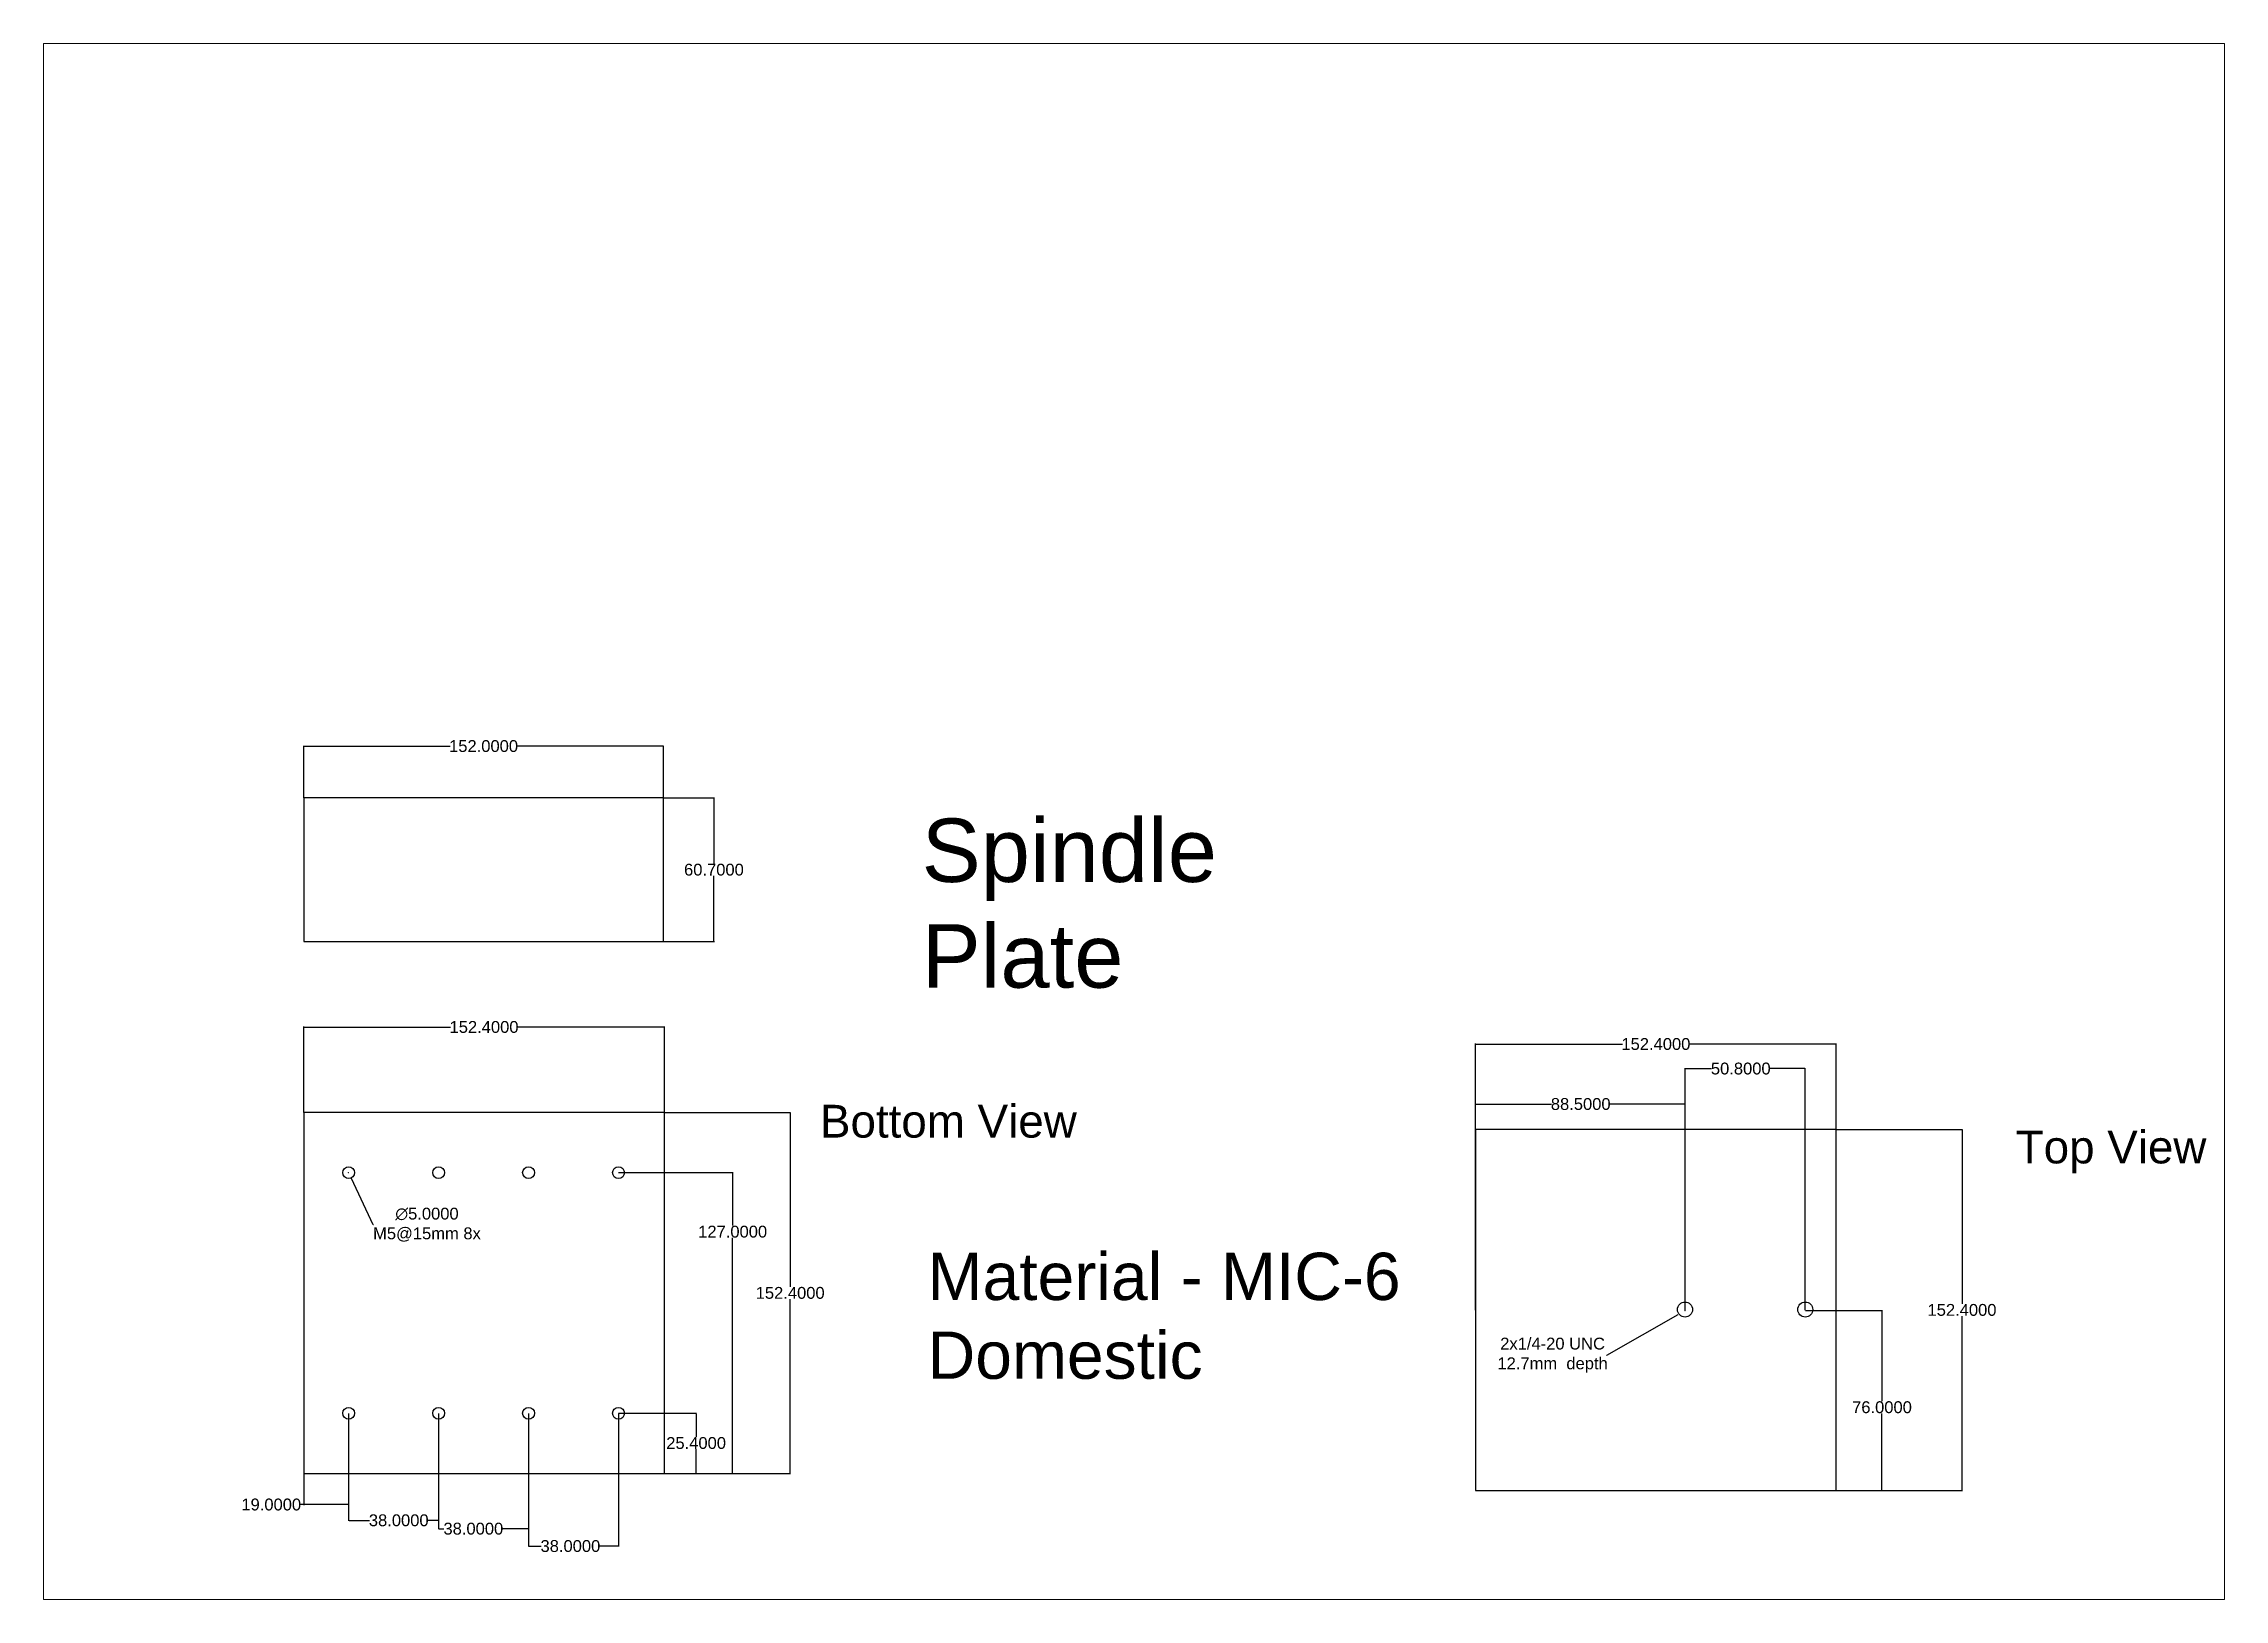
# Paper-space layout 'Spindle Plate' of a CAD drawing. Header units: inches. Extents: x 3.42 to 7.51, y 2.84 to 5.76.
# The model-space entities are those that its viewports show. They can reach past a viewport. Long polylines and large blocks are cut down to what shows.
import ezdxf

# ---------------------------------------------------------------- set-up
doc = ezdxf.new("R2010")
doc.units = ezdxf.units.IN
doc.header["$MEASUREMENT"] = 0
doc.header["$PDMODE"] = 96
doc.styles.get("Standard").update_dxf_attribs({"font": 'arial.ttf'})
doc.dimstyles.get("Standard").update_dxf_attribs({"dimtxt": 5, "dimasz": 0.18, "dimexe": 0.18, "dimexo": 0.0625, "dimgap": 0.09, "dimtad": 0, "dimtih": 1, "dimtoh": 1, "dimdec": 4, "dimzin": 0, "dimdsep": 46, "dimtxsty": 'Standard', "dimcen": 0.09, "dimadec": 0, "dimazin": 0, "dimtfac": 1, "dimtdec": 4, "dimtofl": 0, "dimtmove": 0, "dimatfit": 3, "dimfxl": 1, "dimtolj": 1, "dimtzin": 0, "dimlwd": 30, "dimarcsym": 0})

# ---------------------------------------------------------------- blocks, each defined once
blk = doc.blocks.new('*U60')
blk.add_circle((0, 0), 2.5)
blk = doc.blocks.new('*U61')
at = {"color": 0, "linetype": 'ByBlock', "lineweight": -2, "transparency": 16777216}
for p in [(769, 646), (807, 646), (845, 646), (883, 646)]:
    blk.add_blockref('*U60', p, dxfattribs=at)
blk = doc.blocks.new('*U62')
blk.add_circle((0, 0), 2.5)
blk = doc.blocks.new('*U63')
at = {"color": 0, "linetype": 'ByBlock', "lineweight": -2, "transparency": 16777216}
for p in [(769, 758), (807, 758), (845, 758), (883, 758)]:
    blk.add_blockref('*U62', p, dxfattribs=at)
blk = doc.blocks.new('*D66')
at = {"color": 0, "lineweight": -2, "transparency": 16777216}
for p, q in [((1073.95, 636.89), (1073.95, 598.21)), ((1054.95, 631.49), (1054.95, 598.21))]:
    blk.add_line(p, q, dxfattribs=at)
at = {"color": 0, "lineweight": 30, "transparency": 16777216}
for p, q in [((1054.95, 598.39), (1053.42, 598.39)), ((1073.77, 598.39), (1055.13, 598.39))]:
    blk.add_line(p, q, dxfattribs=at)
at = {"color": 0, "transparency": 16777216}
for points in [[(1055.13, 598.42), (1055.13, 598.36), (1054.95, 598.39)], [(1073.77, 598.42), (1073.77, 598.36), (1073.95, 598.39)]]:
    blk.add_solid(points, dxfattribs=at)
at = {"layer": 'Defpoints', "color": 0, "transparency": 16777216}
for p in [(1073.95, 636.95), (1054.95, 631.55), (1054.95, 598.39)]:
    blk.add_point(p, dxfattribs=at)
at = {"color": 0, "transparency": 16777216, "insert": (1041.25, 598.39), "char_height": 5, "attachment_point": 5}
blk.add_mtext('\\A1;19.0000', dxfattribs=at)
blk = doc.blocks.new('*D67')
at = {"color": 0, "lineweight": -2, "transparency": 16777216}
for p, q in [((1111.95, 636.89), (1111.95, 591.55)), ((1073.95, 631.55), (1073.95, 591.55))]:
    blk.add_line(p, q, dxfattribs=at)
at = {"color": 0, "lineweight": 30, "transparency": 16777216}
for p, q in [((1074.13, 591.73), (1082.71, 591.73)), ((1111.77, 591.73), (1107.51, 591.73))]:
    blk.add_line(p, q, dxfattribs=at)
at = {"color": 0, "transparency": 16777216}
for points in [[(1074.13, 591.76), (1074.13, 591.7), (1073.95, 591.73)], [(1111.77, 591.76), (1111.77, 591.7), (1111.95, 591.73)]]:
    blk.add_solid(points, dxfattribs=at)
at = {"layer": 'Defpoints', "color": 0, "transparency": 16777216}
for p in [(1111.95, 636.95), (1073.95, 631.61), (1111.95, 591.73)]:
    blk.add_point(p, dxfattribs=at)
at = {"color": 0, "transparency": 16777216, "insert": (1095.11, 591.73), "char_height": 5, "attachment_point": 5}
blk.add_mtext('\\A1;38.0000', dxfattribs=at)
blk = doc.blocks.new('*D68')
at = {"color": 0, "lineweight": -2, "transparency": 16777216}
for p, q in [((1111.95, 636.89), (1111.95, 588.02)), ((1149.95, 636.89), (1149.95, 588.02))]:
    blk.add_line(p, q, dxfattribs=at)
at = {"color": 0, "lineweight": 30, "transparency": 16777216}
for p, q in [((1112.13, 588.2), (1114.22, 588.2)), ((1149.77, 588.2), (1139.03, 588.2))]:
    blk.add_line(p, q, dxfattribs=at)
at = {"color": 0, "transparency": 16777216}
for points in [[(1112.13, 588.23), (1112.13, 588.17), (1111.95, 588.2)], [(1149.77, 588.23), (1149.77, 588.17), (1149.95, 588.2)]]:
    blk.add_solid(points, dxfattribs=at)
at = {"layer": 'Defpoints', "color": 0, "transparency": 16777216}
for p in [(1111.95, 636.95), (1149.95, 636.95), (1149.95, 588.2)]:
    blk.add_point(p, dxfattribs=at)
at = {"color": 0, "transparency": 16777216, "insert": (1126.63, 588.2), "char_height": 5, "attachment_point": 5}
blk.add_mtext('\\A1;38.0000', dxfattribs=at)
blk = doc.blocks.new('*D69')
at = {"color": 0, "lineweight": -2, "transparency": 16777216}
for p, q in [((1149.95, 636.89), (1149.95, 580.68)), ((1187.95, 636.89), (1187.95, 580.68))]:
    blk.add_line(p, q, dxfattribs=at)
at = {"color": 0, "lineweight": 30, "transparency": 16777216}
for p, q in [((1150.13, 580.86), (1155.23, 580.86)), ((1187.77, 580.86), (1180.03, 580.86))]:
    blk.add_line(p, q, dxfattribs=at)
at = {"color": 0, "transparency": 16777216}
for points in [[(1150.13, 580.89), (1150.13, 580.83), (1149.95, 580.86)], [(1187.77, 580.89), (1187.77, 580.83), (1187.95, 580.86)]]:
    blk.add_solid(points, dxfattribs=at)
at = {"layer": 'Defpoints', "color": 0, "transparency": 16777216}
for p in [(1149.95, 636.95), (1187.95, 636.95), (1187.95, 580.86)]:
    blk.add_point(p, dxfattribs=at)
at = {"color": 0, "transparency": 16777216, "insert": (1167.63, 580.86), "char_height": 5, "attachment_point": 5}
blk.add_mtext('\\A1;38.0000', dxfattribs=at)
blk = doc.blocks.new('*D70')
at = {"color": 0, "lineweight": -2, "transparency": 16777216}
for p, q in [((1188.02, 636.95), (1220.92, 636.95)), ((1188.02, 611.55), (1220.92, 611.55))]:
    blk.add_line(p, q, dxfattribs=at)
at = {"color": 0, "lineweight": 30, "transparency": 16777216}
for p, q in [((1220.74, 636.77), (1220.74, 627.01)), ((1220.74, 611.73), (1220.74, 621.72))]:
    blk.add_line(p, q, dxfattribs=at)
at = {"color": 0, "transparency": 16777216}
for points in [[(1220.71, 636.77), (1220.77, 636.77), (1220.74, 636.95)], [(1220.71, 611.73), (1220.77, 611.73), (1220.74, 611.55)]]:
    blk.add_solid(points, dxfattribs=at)
at = {"layer": 'Defpoints', "color": 0, "transparency": 16777216}
for p in [(1187.95, 636.95), (1187.95, 611.55), (1220.74, 611.55)]:
    blk.add_point(p, dxfattribs=at)
at = {"color": 0, "transparency": 16777216, "insert": (1220.74, 624.36), "char_height": 5, "attachment_point": 5}
blk.add_mtext('\\A1;25.4000', dxfattribs=at)
blk = doc.blocks.new('*D72')
at = {"color": 0, "lineweight": -2, "transparency": 16777216}
for p, q in [((1188.02, 738.55), (1236.36, 738.55)), ((1188.08, 611.55), (1236.36, 611.55))]:
    blk.add_line(p, q, dxfattribs=at)
at = {"color": 0, "lineweight": 30, "transparency": 16777216}
for p, q in [((1236.18, 738.37), (1236.18, 716.25)), ((1236.18, 611.73), (1236.18, 710.96))]:
    blk.add_line(p, q, dxfattribs=at)
at = {"color": 0, "transparency": 16777216}
for points in [[(1236.15, 738.37), (1236.21, 738.37), (1236.18, 738.55)], [(1236.15, 611.73), (1236.21, 611.73), (1236.18, 611.55)]]:
    blk.add_solid(points, dxfattribs=at)
at = {"layer": 'Defpoints', "color": 0, "transparency": 16777216}
for p in [(1187.95, 738.55), (1188.02, 611.55), (1236.18, 611.55)]:
    blk.add_point(p, dxfattribs=at)
at = {"color": 0, "transparency": 16777216, "insert": (1236.18, 713.61), "char_height": 5, "attachment_point": 5}
blk.add_mtext('\\A1;127.0000', dxfattribs=at)
blk = doc.blocks.new('*D105')
at = {"color": 0, "lineweight": -2, "transparency": 16777216}
for p, q in [((1207.02, 896.81), (1228.45, 896.81)), ((1207.02, 836.11), (1228.45, 836.11))]:
    blk.add_line(p, q, dxfattribs=at)
at = {"color": 0, "lineweight": 30, "transparency": 16777216}
for p, q in [((1228.27, 896.63), (1228.27, 869.1)), ((1228.27, 836.29), (1228.27, 863.82))]:
    blk.add_line(p, q, dxfattribs=at)
at = {"color": 0, "transparency": 16777216}
for points in [[(1228.24, 896.63), (1228.3, 896.63), (1228.27, 896.81)], [(1228.24, 836.29), (1228.3, 836.29), (1228.27, 836.11)]]:
    blk.add_solid(points, dxfattribs=at)
at = {"layer": 'Defpoints', "color": 0, "transparency": 16777216}
for p in [(1206.95, 896.81), (1206.95, 836.11), (1228.27, 836.11)]:
    blk.add_point(p, dxfattribs=at)
at = {"color": 0, "transparency": 16777216, "insert": (1228.27, 866.46), "char_height": 5, "attachment_point": 5}
blk.add_mtext('\\A1;60.7000', dxfattribs=at)
blk = doc.blocks.new('*D106')
at = {"color": 0, "lineweight": -2, "transparency": 16777216}
for p, q in [((1054.95, 896.87), (1054.95, 918.83)), ((1206.95, 896.87), (1206.95, 918.83))]:
    blk.add_line(p, q, dxfattribs=at)
at = {"color": 0, "lineweight": 30, "transparency": 16777216}
for p, q in [((1055.13, 918.65), (1116.84, 918.65)), ((1206.77, 918.65), (1145.06, 918.65))]:
    blk.add_line(p, q, dxfattribs=at)
at = {"color": 0, "transparency": 16777216}
for points in [[(1055.13, 918.68), (1055.13, 918.62), (1054.95, 918.65)], [(1206.77, 918.68), (1206.77, 918.62), (1206.95, 918.65)]]:
    blk.add_solid(points, dxfattribs=at)
at = {"layer": 'Defpoints', "color": 0, "transparency": 16777216}
for p in [(1054.95, 918.65), (1054.95, 896.81), (1206.95, 896.81)]:
    blk.add_point(p, dxfattribs=at)
at = {"color": 0, "transparency": 16777216, "insert": (1130.95, 918.65), "char_height": 5, "attachment_point": 5}
blk.add_mtext('\\A1;152.0000', dxfattribs=at)
blk = doc.blocks.new('*D114')
at = {"color": 0, "lineweight": -2, "transparency": 16777216}
for p, q in [((1073.86, 738.55), (1074.04, 738.55)), ((1073.95, 738.46), (1073.95, 738.64))]:
    blk.add_line(p, q, dxfattribs=at)
at = {"color": 0, "lineweight": 30, "transparency": 16777216}
for p, q in [((1084.3, 716.58), (1075.1, 736.12)), ((1084.48, 716.58), (1084.3, 716.58))]:
    blk.add_line(p, q, dxfattribs=at)
at = {"color": 0, "transparency": 16777216}
blk.add_solid([(1075.12, 736.14), (1075.07, 736.11), (1075.02, 736.29)], dxfattribs=at)
at = {"layer": 'Defpoints', "color": 0, "transparency": 16777216}
for p in [(1072.89, 740.81), (1075.02, 736.29)]:
    blk.add_point(p, dxfattribs=at)
at = {"color": 0, "transparency": 16777216, "insert": (1107.04, 716.58), "char_height": 5, "attachment_point": 5}
blk.add_mtext('\\A1;∅5.0000\\PM5@15mm 8x', dxfattribs=at)
blk = doc.blocks.new('*D130')
at = {"color": 0, "lineweight": -2, "transparency": 16777216}
for p, q in [((1054.95, 764.01), (1054.95, 800.22)), ((1207.35, 764.01), (1207.35, 800.22))]:
    blk.add_line(p, q, dxfattribs=at)
at = {"color": 0, "lineweight": 30, "transparency": 16777216}
for p, q in [((1055.13, 800.04), (1117.04, 800.04)), ((1207.17, 800.04), (1145.26, 800.04))]:
    blk.add_line(p, q, dxfattribs=at)
at = {"color": 0, "transparency": 16777216}
for points in [[(1055.13, 800.07), (1055.13, 800.01), (1054.95, 800.04)], [(1207.17, 800.07), (1207.17, 800.01), (1207.35, 800.04)]]:
    blk.add_solid(points, dxfattribs=at)
at = {"layer": 'Defpoints', "color": 0, "transparency": 16777216}
for p in [(1054.95, 800.04), (1054.95, 763.95), (1207.35, 763.95)]:
    blk.add_point(p, dxfattribs=at)
at = {"color": 0, "transparency": 16777216, "insert": (1131.15, 800.04), "char_height": 5, "attachment_point": 5}
blk.add_mtext('\\A1;152.4000', dxfattribs=at)
blk = doc.blocks.new('*D131')
at = {"color": 0, "lineweight": -2, "transparency": 16777216}
for p, q in [((1207.42, 763.95), (1260.66, 763.95)), ((1207.42, 611.55), (1260.66, 611.55))]:
    blk.add_line(p, q, dxfattribs=at)
at = {"color": 0, "lineweight": 30, "transparency": 16777216}
for p, q in [((1260.48, 763.77), (1260.48, 690.39)), ((1260.48, 611.73), (1260.48, 685.11))]:
    blk.add_line(p, q, dxfattribs=at)
at = {"color": 0, "transparency": 16777216}
for points in [[(1260.45, 763.77), (1260.51, 763.77), (1260.48, 763.95)], [(1260.45, 611.73), (1260.51, 611.73), (1260.48, 611.55)]]:
    blk.add_solid(points, dxfattribs=at)
at = {"layer": 'Defpoints', "color": 0, "transparency": 16777216}
for p in [(1207.35, 763.95), (1207.35, 611.55), (1260.48, 611.55)]:
    blk.add_point(p, dxfattribs=at)
at = {"color": 0, "transparency": 16777216, "insert": (1260.48, 687.75), "char_height": 5, "attachment_point": 5}
blk.add_mtext('\\A1;152.4000', dxfattribs=at)
blk = doc.blocks.new('*U237')
blk.add_circle((0, 0), 3.17)
blk = doc.blocks.new('*U238')
at = {"color": 0, "linetype": 'ByBlock', "lineweight": -2, "transparency": 16777216}
for p in [(177.5, 733), (228.3, 733)]:
    blk.add_blockref('*U237', p, dxfattribs=at)
blk = doc.blocks.new('*D241')
at = {"color": 0, "lineweight": -2, "transparency": 16777216}
for p, q in [((1550.01, 680.42), (1550.01, 767.68)), ((1638.51, 680.42), (1638.51, 767.68))]:
    blk.add_line(p, q, dxfattribs=at)
at = {"color": 0, "lineweight": 30, "transparency": 16777216}
for p, q in [((1550.19, 767.5), (1582.04, 767.5)), ((1638.33, 767.5), (1606.85, 767.5))]:
    blk.add_line(p, q, dxfattribs=at)
at = {"color": 0, "transparency": 16777216}
for points in [[(1550.19, 767.53), (1550.19, 767.47), (1550.01, 767.5)], [(1638.33, 767.53), (1638.33, 767.47), (1638.51, 767.5)]]:
    blk.add_solid(points, dxfattribs=at)
at = {"layer": 'Defpoints', "color": 0, "transparency": 16777216}
for p in [(1550.01, 767.5), (1550.01, 680.36), (1638.51, 680.36)]:
    blk.add_point(p, dxfattribs=at)
at = {"color": 0, "transparency": 16777216, "insert": (1594.45, 767.5), "char_height": 5, "attachment_point": 5}
blk.add_mtext('\\A1;88.5000', dxfattribs=at)
blk = doc.blocks.new('*D242')
at = {"color": 0, "lineweight": -2, "transparency": 16777216}
for p, q in [((1638.51, 680.42), (1638.51, 782.66)), ((1689.31, 680.42), (1689.31, 782.66))]:
    blk.add_line(p, q, dxfattribs=at)
at = {"color": 0, "lineweight": 30, "transparency": 16777216}
for p, q in [((1638.69, 782.48), (1649.67, 782.48)), ((1689.13, 782.48), (1674.48, 782.48))]:
    blk.add_line(p, q, dxfattribs=at)
at = {"color": 0, "transparency": 16777216}
for points in [[(1638.69, 782.51), (1638.69, 782.45), (1638.51, 782.48)], [(1689.13, 782.51), (1689.13, 782.45), (1689.31, 782.48)]]:
    blk.add_solid(points, dxfattribs=at)
at = {"layer": 'Defpoints', "color": 0, "transparency": 16777216}
for p in [(1638.51, 782.48), (1638.51, 680.36), (1689.31, 680.36)]:
    blk.add_point(p, dxfattribs=at)
at = {"color": 0, "transparency": 16777216, "insert": (1662.07, 782.48), "char_height": 5, "attachment_point": 5}
blk.add_mtext('\\A1;50.8000', dxfattribs=at)
blk = doc.blocks.new('*D243')
at = {"color": 0, "lineweight": -2, "transparency": 16777216}
for p, q in [((1689.37, 680.36), (1721.91, 680.36)), ((1683.13, 604.36), (1721.91, 604.36))]:
    blk.add_line(p, q, dxfattribs=at)
at = {"color": 0, "lineweight": 30, "transparency": 16777216}
for p, q in [((1721.73, 680.18), (1721.73, 642.12)), ((1721.73, 604.54), (1721.73, 636.83))]:
    blk.add_line(p, q, dxfattribs=at)
at = {"color": 0, "transparency": 16777216}
for points in [[(1721.7, 680.18), (1721.76, 680.18), (1721.73, 680.36)], [(1721.7, 604.54), (1721.76, 604.54), (1721.73, 604.36)]]:
    blk.add_solid(points, dxfattribs=at)
at = {"layer": 'Defpoints', "color": 0, "transparency": 16777216}
for p in [(1689.31, 680.36), (1683.07, 604.36), (1721.73, 604.36)]:
    blk.add_point(p, dxfattribs=at)
at = {"color": 0, "transparency": 16777216, "insert": (1721.73, 639.48), "char_height": 5, "attachment_point": 5}
blk.add_mtext('\\A1;76.0000', dxfattribs=at)
blk = doc.blocks.new('*D244')
at = {"color": 0, "lineweight": 30, "transparency": 16777216}
for p, q in [((1605.51, 661.45), (1635.6, 678.69)), ((1605.33, 661.45), (1605.51, 661.45))]:
    blk.add_line(p, q, dxfattribs=at)
at = {"color": 0, "lineweight": -2, "transparency": 16777216}
for p, q in [((1638.42, 680.36), (1638.6, 680.36)), ((1638.51, 680.27), (1638.51, 680.45))]:
    blk.add_line(p, q, dxfattribs=at)
at = {"color": 0, "transparency": 16777216}
blk.add_solid([(1635.58, 678.71), (1635.61, 678.66), (1635.75, 678.78)], dxfattribs=at)
at = {"layer": 'Defpoints', "color": 0, "transparency": 16777216}
for p in [(1641.26, 681.93), (1635.75, 678.78)]:
    blk.add_point(p, dxfattribs=at)
at = {"color": 0, "transparency": 16777216, "insert": (1582.57, 661.45), "char_height": 5, "attachment_point": 5}
blk.add_mtext('\\A1;2x1/4-20 UNC\\P12.7mm  depth', dxfattribs=at)
blk = doc.blocks.new('*D252')
at = {"color": 0, "lineweight": -2, "transparency": 16777216}
for p, q in [((1550.01, 756.82), (1550.01, 793.02)), ((1702.41, 756.82), (1702.41, 793.02))]:
    blk.add_line(p, q, dxfattribs=at)
at = {"color": 0, "lineweight": 30, "transparency": 16777216}
for p, q in [((1550.19, 792.84), (1612.1, 792.84)), ((1702.23, 792.84), (1640.32, 792.84))]:
    blk.add_line(p, q, dxfattribs=at)
at = {"color": 0, "transparency": 16777216}
for points in [[(1550.19, 792.87), (1550.19, 792.81), (1550.01, 792.84)], [(1702.23, 792.87), (1702.23, 792.81), (1702.41, 792.84)]]:
    blk.add_solid(points, dxfattribs=at)
at = {"layer": 'Defpoints', "color": 0, "transparency": 16777216}
for p in [(1550.01, 792.84), (1550.01, 756.76), (1702.41, 756.76)]:
    blk.add_point(p, dxfattribs=at)
at = {"color": 0, "transparency": 16777216, "insert": (1626.21, 792.84), "char_height": 5, "attachment_point": 5}
blk.add_mtext('\\A1;152.4000', dxfattribs=at)
blk = doc.blocks.new('*D253')
at = {"color": 0, "lineweight": -2, "transparency": 16777216}
for p, q in [((1702.47, 756.76), (1755.71, 756.76)), ((1702.47, 604.36), (1755.71, 604.36))]:
    blk.add_line(p, q, dxfattribs=at)
at = {"color": 0, "lineweight": 30, "transparency": 16777216}
for p, q in [((1755.53, 756.58), (1755.53, 683.2)), ((1755.53, 604.54), (1755.53, 677.91))]:
    blk.add_line(p, q, dxfattribs=at)
at = {"color": 0, "transparency": 16777216}
for points in [[(1755.5, 756.58), (1755.56, 756.58), (1755.53, 756.76)], [(1755.5, 604.54), (1755.56, 604.54), (1755.53, 604.36)]]:
    blk.add_solid(points, dxfattribs=at)
at = {"layer": 'Defpoints', "color": 0, "transparency": 16777216}
for p in [(1702.41, 756.76), (1702.41, 604.36), (1755.53, 604.36)]:
    blk.add_point(p, dxfattribs=at)
at = {"color": 0, "transparency": 16777216, "insert": (1755.53, 680.56), "char_height": 5, "attachment_point": 5}
blk.add_mtext('\\A1;152.4000', dxfattribs=at)

msp = doc.modelspace()

# ---------------------------------------------------------------- linework, layer by layer
for points in [[(1054.95375, 836.11016), (1206.95375, 836.11016), (1206.95375, 896.81016), (1054.95375, 896.81016)], [(1054.95375, 611.54793), (1207.35375, 611.54793), (1207.35375, 763.94793), (1054.95375, 763.94793)], [(1550.00958, 604.35589), (1702.40958, 604.35589), (1702.40958, 756.75589), (1550.00958, 756.75589)]]:
    msp.add_lwpolyline(points, close=True)

# ---------------------------------------------------------------- block references
for name, p in [('*U63', (304.95375, -19.45207)), ('*U238', (1461.00958, -52.24411)), ('*U61', (304.95375, -9.05207))]:
    msp.add_blockref(name, p)

# ---------------------------------------------------------------- texts
at = {"insert": (1316.0259, 888.05953), "char_height": 26.7753304, "width": 197.4866162, "attachment_point": 1}
msp.add_mtext('Spindle Plate ', dxfattribs=at)
at = {"attachment_point": 1}
for s, width, heights, insert, char_height in [('Bottom View', 141.5832985, [35.78069], (1273.0728, 767.18541), 13.8350784), ('Top View', 141.5832985, [35.78069], (1778.22941, 756.28922), 13.835078), ('Material - MIC-6 Domestic', 260.8120034, [85.10151], (1318.52962, 704.72668), 19.9598997)]:
    msp.add_mtext_dynamic_manual_height_columns(s, width=width, gutter_width=1, heights=heights, dxfattribs=dict(at, insert=insert, char_height=char_height))

# ---------------------------------------------------------------- dimensions: what is measured, and where the dimension line sits
for base, p1, p2, picture, middle in [((1054.95375, 918.64726), (1206.95375, 896.81016), (1054.95375, 896.81016), '*D106', (1130.95375, 918.64726)), ((1054.95375, 800.03702), (1207.35375, 763.94793), (1054.95375, 763.94793), '*D130', (1131.15375, 800.03702)), ((1550.00958, 792.84499), (1702.40958, 756.75589), (1550.00958, 756.75589), '*D252', (1626.20958, 792.84499))]:
    dim = msp.add_linear_dim(base=base, p1=p1, p2=p2, dimstyle='Standard')
    dim.commit()
    dim.dimension.update_dxf_attribs({"geometry": picture, "text_midpoint": middle})
for base, p1, p2, picture, middle in [((1228.27404, 836.11016), (1206.95375, 896.81016), (1206.95375, 836.11016), '*D105', (1228.27404, 866.46016)), ((1260.47666, 611.54793), (1207.35375, 763.94793), (1207.35375, 611.54793), '*D131', (1260.47666, 687.74793)), ((1755.53249, 604.35589), (1702.40958, 756.75589), (1702.40958, 604.35589), '*D253', (1755.53249, 680.55589))]:
    dim = msp.add_linear_dim(base=base, p1=p1, p2=p2, angle=90, dimstyle='Standard')
    dim.commit()
    dim.dimension.update_dxf_attribs({"geometry": picture, "text_midpoint": middle})
for base, p1, p2, picture, middle in [((1638.50958, 782.47877), (1689.30958, 680.35589), (1638.50958, 680.35589), '*D242', (1662.07407, 782.47877)), ((1550.00958, 767.4965), (1638.50958, 680.35589), (1550.00958, 680.35589), '*D241', (1594.44751, 767.4965)), ((1054.95375, 598.39088), (1073.95375, 636.94793), (1054.95375, 631.54793), '*D66', (1041.2504, 598.39088)), ((1111.95375, 591.72665), (1073.95375, 631.61043), (1111.95375, 636.94793), '*D67', (1095.10684, 591.72665)), ((1149.95375, 588.19709), (1111.95375, 636.94793), (1149.95375, 636.94793), '*D68', (1126.6251, 588.19709)), ((1187.95375, 580.85884), (1149.95375, 636.94793), (1187.95375, 636.94793), '*D69', (1167.62944, 580.85884))]:
    dim = msp.add_linear_dim(base=base, p1=p1, p2=p2, dimstyle='Standard')
    dim.commit()
    dim.dimension.update_dxf_attribs({"geometry": picture, "text_midpoint": middle, "dimtype": 160})
for p1, p2, text, picture, middle in [((1072.88893, 740.80982), (1075.01857, 736.28603), '<>\\PM5@15mm 8x', '*D114', (1107.04064, 716.57844)), ((1641.26436, 681.93445), (1635.7548, 678.77734), '2x1/4-20 UNC\\P12.7mm  depth', '*D244', (1582.56501, 661.4487))]:
    dim = msp.add_diameter_dim_2p(p1=p1, p2=p2, text=text, dimstyle='Standard')
    dim.commit()
    dim.dimension.update_dxf_attribs({"geometry": picture, "text_midpoint": middle, "dimtype": 163})
for base, p1, p2, picture, middle in [((1236.18439, 611.54793), (1187.95375, 738.54793), (1188.01625, 611.54793), '*D72', (1236.18439, 713.60541)), ((1721.72924, 604.35589), (1689.30958, 680.35589), (1683.07208, 604.35589), '*D243', (1721.72924, 639.47666)), ((1220.74112, 611.54793), (1187.95375, 636.94793), (1187.95375, 611.54793), '*D70', (1220.74112, 624.36223))]:
    dim = msp.add_linear_dim(base=base, p1=p1, p2=p2, angle=90, dimstyle='Standard')
    dim.commit()
    dim.dimension.update_dxf_attribs({"geometry": picture, "text_midpoint": middle, "dimtype": 160})

psp = doc.layouts.new('Spindle Plate')

# ---------------------------------------------------------------- viewports
at = {"layer": '0', "view_target_point": (647.55559, 512.00446)}
psp.add_viewport(center=(5.4643, 4.298), size=(4.0923, 2.917941), view_center_point=(758.16907, 374.8111), view_height=656.9045069, dxfattribs=at)

doc.saveas('drawing.dxf')
